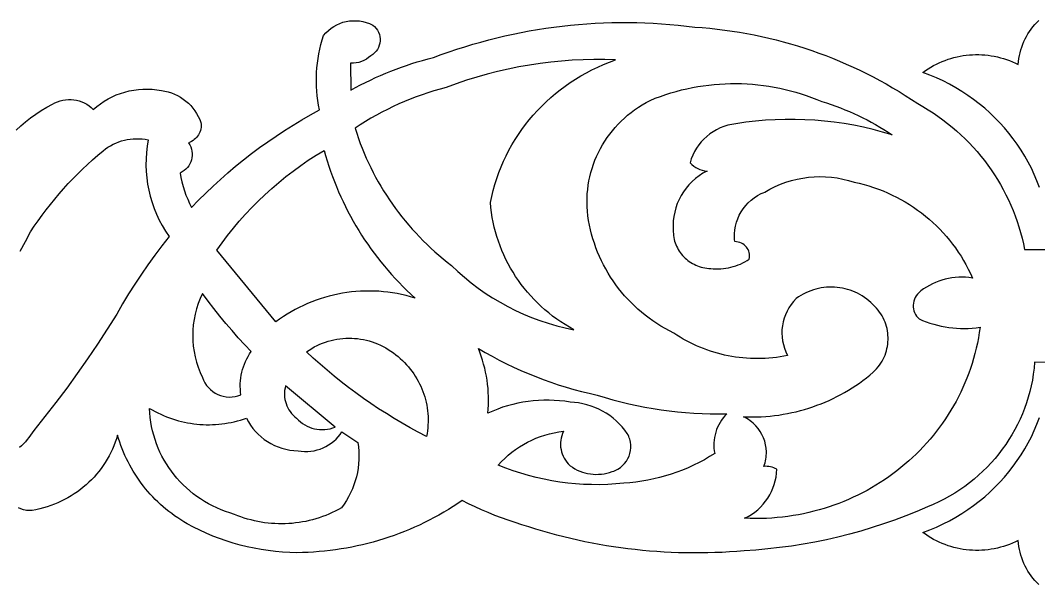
# Model space of a CAD drawing. Extents: x 3705 to 4265, y -775 to -720.
# Drawn here: x 3980.8 to 4072.8, y -772.2 to -721.2 of the extents above; entities that cross this region are included whole.
import ezdxf

# ---------------------------------------------------------------- set-up
doc = ezdxf.new("R2010")
doc.units = 0
doc.layers.add('CADRE', color=1, linetype='CONTINUOUS')

msp = doc.modelspace()

# ---------------------------------------------------------------- linework, layer by layer
at = {"layer": 'CADRE'}
for points in [[(3980.393, -731.143), (3980.806, -730.749), (3981.238, -730.374), (3981.688, -730.018), (3982.156, -729.682), (3982.64, -729.367), (3983.142, -729.073), (3983.658, -728.801), (3983.885, -728.675), (3984.119, -728.572), (3984.359, -728.49), (3984.603, -728.429), (3984.85, -728.389), (3985.098, -728.37), (3985.346, -728.371), (3985.593, -728.393), (3985.837, -728.435), (3986.077, -728.498), (3986.311, -728.58), (3986.538, -728.682), (3986.757, -728.803), (3986.965, -728.944), (3987.162, -729.104), (3987.347, -729.283), (3987.662, -729.01), (3987.991, -728.758), (3988.334, -728.527), (3988.689, -728.318), (3989.055, -728.129), (3989.43, -727.963), (3989.815, -727.818), (3990.208, -727.696), (3990.607, -727.597), (3991.012, -727.521), (3991.422, -727.467), (3991.835, -727.438), (3992.251, -727.432), (3992.668, -727.451), (3993.086, -727.494), (3993.503, -727.562), (3993.811, -727.615), (3994.111, -727.688), (3994.404, -727.781), (3994.687, -727.892), (3994.961, -728.022), (3995.223, -728.169), (3995.475, -728.333), (3995.713, -728.513), (3995.939, -728.708), (3996.15, -728.918), (3996.346, -729.142), (3996.527, -729.38), (3996.69, -729.63), (3996.836, -729.892), (3996.964, -730.165), (3997.072, -730.449), (3997.091, -730.597), (3997.095, -730.744), (3997.087, -730.889), (3997.065, -731.032), (3997.031, -731.171), (3996.985, -731.306), (3996.927, -731.437), (3996.858, -731.562), (3996.779, -731.681), (3996.689, -731.793), (3996.589, -731.898), (3996.48, -731.995), (3996.361, -732.082), (3996.235, -732.16), (3996.1, -732.228), (3995.957, -732.284), (3996.07, -732.464), (3996.159, -732.651), (3996.225, -732.842), (3996.269, -733.037), (3996.29, -733.233), (3996.29, -733.429), (3996.269, -733.623), (3996.227, -733.814), (3996.165, -733.999), (3996.084, -734.178), (3995.982, -734.348), (3995.862, -734.508), (3995.724, -734.655), (3995.568, -734.789), (3995.394, -734.908), (3995.204, -735.009), (3995.274, -735.415), (3995.361, -735.817), (3995.466, -736.215), (3995.587, -736.609), (3995.725, -736.997), (3995.88, -737.379), (3996.051, -737.755), (3996.239, -738.124), (3996.869, -737.469), (3997.512, -736.826), (3998.168, -736.197), (3998.838, -735.582), (3999.519, -734.98), (4000.213, -734.392), (4000.92, -733.818), (4001.638, -733.258), (4002.368, -732.713), (4003.11, -732.182), (4003.862, -731.666), (4004.626, -731.164), (4005.401, -730.678), (4006.186, -730.207), (4006.981, -729.752), (4007.787, -729.312), (4007.706, -728.891), (4007.64, -728.469), (4007.588, -728.046), (4007.549, -727.622), (4007.524, -727.197), (4007.514, -726.772), (4007.517, -726.347), (4007.534, -725.923), (4007.564, -725.499), (4007.609, -725.077), (4007.667, -724.656), (4007.739, -724.236), (4007.825, -723.818), (4007.924, -723.403), (4008.037, -722.991), (4008.164, -722.581), (4008.369, -722.345), (4008.593, -722.13), (4008.832, -721.938), (4009.085, -721.769), (4009.351, -721.623), (4009.628, -721.5), (4009.913, -721.401), (4010.206, -721.327), (4010.505, -721.277), (4010.807, -721.252), (4011.111, -721.252), (4011.416, -721.278), (4011.719, -721.33), (4012.019, -721.408), (4012.314, -721.514), (4012.603, -721.646), (4012.771, -721.791), (4012.915, -721.951), (4013.034, -722.123), (4013.129, -722.304), (4013.2, -722.493), (4013.247, -722.688), (4013.27, -722.885), (4013.269, -723.084), (4013.245, -723.281), (4013.197, -723.474), (4013.125, -723.661), (4013.031, -723.841), (4012.913, -724.009), (4012.773, -724.165), (4012.61, -724.307), (4012.424, -724.431), (4012.233, -724.592), (4012.028, -724.732), (4011.81, -724.849), (4011.581, -724.943), (4011.343, -725.014), (4011.098, -725.061), (4010.848, -725.082), (4010.595, -725.078), (4010.617, -727.539), (4011.056, -727.295), (4011.5, -727.059), (4011.948, -726.83), (4012.4, -726.61), (4012.855, -726.397), (4013.314, -726.192), (4013.777, -725.994), (4014.244, -725.805), (4014.713, -725.624), (4015.186, -725.451), (4015.662, -725.286), (4016.141, -725.129), (4016.623, -724.98), (4017.108, -724.839), (4017.596, -724.707), (4018.086, -724.583), (4018.791, -724.321), (4019.5, -724.07), (4020.212, -723.831), (4020.927, -723.603), (4021.646, -723.386), (4022.367, -723.18), (4023.091, -722.986), (4023.818, -722.802), (4024.547, -722.63), (4025.279, -722.47), (4026.013, -722.321), (4026.75, -722.183), (4027.488, -722.056), (4028.228, -721.941), (4028.97, -721.837), (4029.713, -721.744), (4030.458, -721.663), (4031.204, -721.594), (4031.951, -721.535), (4032.699, -721.489), (4033.448, -721.453), (4034.198, -721.43), (4034.948, -721.417), (4035.699, -721.417), (4036.45, -721.427), (4037.202, -721.45), (4037.953, -721.484), (4038.704, -721.529), (4039.455, -721.587), (4040.205, -721.655), (4040.955, -721.736), (4041.704, -721.828), (4042.382, -721.878), (4043.059, -721.94), (4043.733, -722.013), (4044.406, -722.096), (4045.076, -722.191), (4045.744, -722.297), (4046.41, -722.414), (4047.073, -722.541), (4047.733, -722.68), (4048.39, -722.829), (4049.045, -722.989), (4049.696, -723.16), (4050.344, -723.341), (4050.989, -723.533), (4051.63, -723.735), (4052.267, -723.948), (4052.901, -724.172), (4053.53, -724.405), (4054.156, -724.65), (4054.777, -724.904), (4055.394, -725.169), (4056.006, -725.444), (4056.614, -725.729), (4057.216, -726.024), (4057.814, -726.329), (4058.407, -726.645), (4058.995, -726.97), (4059.577, -727.305), (4060.154, -727.65), (4060.725, -728.005), (4061.29, -728.37), (4061.849, -728.744), (4062.32, -729.013), (4062.782, -729.292), (4063.234, -729.584), (4063.677, -729.886), (4064.11, -730.2), (4064.533, -730.524), (4064.946, -730.858), (4065.349, -731.203), (4065.742, -731.558), (4066.123, -731.922), (4066.495, -732.296), (4066.855, -732.679), (4067.204, -733.072), (4067.542, -733.473), (4067.869, -733.882), (4068.184, -734.3), (4068.487, -734.726), (4068.778, -735.16), (4069.057, -735.601), (4069.324, -736.05), (4069.578, -736.506), (4069.82, -736.969), (4070.048, -737.438), (4070.264, -737.914), (4070.467, -738.396), (4070.656, -738.884), (4070.832, -739.378), (4070.994, -739.877), (4071.142, -740.381), (4071.276, -740.891), (4071.397, -741.405), (4071.502, -741.924), (4073.789, -741.924)], [(4072.844, -736.301), (4072.621, -735.715), (4072.377, -735.138), (4072.111, -734.572), (4071.824, -734.016), (4071.517, -733.471), (4071.189, -732.938), (4070.842, -732.417), (4070.476, -731.909), (4070.091, -731.414), (4069.687, -730.933), (4069.266, -730.466), (4068.826, -730.014), (4068.369, -729.578), (4067.896, -729.157), (4067.405, -728.752), (4066.899, -728.365), (4066.377, -727.995), (4065.839, -727.643), (4065.287, -727.309), (4064.72, -726.994), (4064.138, -726.699), (4063.543, -726.424), (4062.935, -726.17), (4062.313, -725.936), (4062.548, -725.766), (4062.787, -725.605), (4063.031, -725.454), (4063.28, -725.312), (4063.533, -725.179), (4063.79, -725.056), (4064.05, -724.942), (4064.314, -724.837), (4064.581, -724.742), (4064.851, -724.656), (4065.123, -724.58), (4065.397, -724.513), (4065.673, -724.456), (4065.952, -724.409), (4066.231, -724.371), (4066.512, -724.342), (4066.793, -724.324), (4067.075, -724.315), (4067.357, -724.315), (4067.64, -724.326), (4067.922, -724.346), (4068.204, -724.376), (4068.484, -724.415), (4068.764, -724.465), (4069.043, -724.524), (4069.319, -724.593), (4069.594, -724.672), (4069.867, -724.761), (4070.137, -724.86), (4070.405, -724.969), (4070.669, -725.087), (4070.93, -725.216), (4070.952, -724.943), (4070.985, -724.673), (4071.031, -724.407), (4071.089, -724.145), (4071.158, -723.888), (4071.238, -723.634), (4071.33, -723.386), (4071.432, -723.143), (4071.545, -722.905), (4071.667, -722.672), (4071.8, -722.446), (4071.943, -722.226), (4072.095, -722.012), (4072.256, -721.805), (4072.426, -721.604), (4072.604, -721.412), (4072.791, -721.226)], [(3980.751, -742.049), (3981.223, -741.194), (3981.684, -740.332), (3982.023, -739.819), (3982.373, -739.312), (3982.731, -738.813), (3983.1, -738.32), (3983.478, -737.835), (3983.866, -737.357), (3984.263, -736.886), (3984.669, -736.423), (3985.084, -735.967), (3985.509, -735.519), (3985.942, -735.08), (3986.384, -734.648), (3986.835, -734.224), (3987.294, -733.808), (3987.762, -733.401), (3988.238, -733.003), (3988.453, -732.835), (3988.677, -732.68), (3988.909, -732.539), (3989.148, -732.412), (3989.393, -732.299), (3989.644, -732.2), (3989.9, -732.115), (3990.16, -732.044), (3990.424, -731.988), (3990.692, -731.946), (3990.961, -731.92), (3991.233, -731.908), (3991.505, -731.911), (3991.778, -731.93), (3992.051, -731.965), (3992.323, -732.015), (3992.227, -732.585), (3992.16, -733.156), (3992.122, -733.728), (3992.113, -734.299), (3992.133, -734.869), (3992.182, -735.436), (3992.259, -736), (3992.365, -736.559), (3992.498, -737.112), (3992.659, -737.659), (3992.847, -738.198), (3993.063, -738.728), (3993.306, -739.249), (3993.576, -739.759), (3993.872, -740.258), (3994.195, -740.744), (3993.544, -741.579), (3992.91, -742.425), (3992.293, -743.283), (3991.693, -744.153), (3991.11, -745.033), (3990.545, -745.924), (3989.997, -746.825), (3989.467, -747.736), (3988.611, -749.104), (3987.731, -750.458), (3986.828, -751.796), (3985.902, -753.12), (3984.952, -754.428), (3983.98, -755.72), (3982.985, -756.997), (3981.967, -758.257), (3981.83, -758.47), (3981.686, -758.677), (3981.536, -758.879), (3981.38, -759.075), (3981.217, -759.265), (3981.049, -759.45), (3980.875, -759.629), (3980.696, -759.802)], [(4073.803, -752.121), (4072.406, -752.097), (4072.358, -752.636), (4072.291, -753.17), (4072.205, -753.699), (4072.1, -754.223), (4071.977, -754.741), (4071.835, -755.253), (4071.676, -755.758), (4071.499, -756.256), (4071.305, -756.748), (4071.094, -757.231), (4070.866, -757.706), (4070.622, -758.173), (4070.362, -758.631), (4070.086, -759.08), (4069.795, -759.519), (4069.488, -759.948), (4069.166, -760.367), (4068.83, -760.775), (4068.479, -761.172), (4068.114, -761.558), (4067.735, -761.931), (4067.343, -762.292), (4066.937, -762.641), (4066.519, -762.976), (4066.087, -763.298), (4065.644, -763.606), (4065.188, -763.899), (4064.721, -764.179), (4064.241, -764.443), (4063.751, -764.691), (4063.25, -764.924), (4062.738, -765.141), (4061.753, -765.562), (4060.76, -765.961), (4059.758, -766.337), (4058.748, -766.69), (4057.731, -767.021), (4056.706, -767.328), (4055.675, -767.613), (4054.637, -767.874), (4053.593, -768.112), (4052.544, -768.327), (4051.489, -768.518), (4050.43, -768.685), (4049.366, -768.829), (4048.299, -768.95), (4047.228, -769.046), (4046.154, -769.118), (4045.497, -769.172), (4044.839, -769.218), (4044.182, -769.254), (4043.524, -769.282), (4042.866, -769.301), (4042.208, -769.311), (4041.551, -769.313), (4040.894, -769.305), (4040.237, -769.289), (4039.581, -769.265), (4038.925, -769.232), (4038.27, -769.19), (4037.616, -769.139), (4036.963, -769.08), (4036.31, -769.012), (4035.659, -768.936), (4035.009, -768.851), (4034.36, -768.757), (4033.712, -768.655), (4033.066, -768.544), (4032.422, -768.424), (4031.779, -768.296), (4031.137, -768.16), (4030.498, -768.015), (4029.86, -767.861), (4029.224, -767.699), (4028.59, -767.529), (4027.959, -767.35), (4027.33, -767.162), (4026.703, -766.966), (4026.078, -766.762), (4025.456, -766.549), (4024.84, -766.351), (4024.229, -766.139), (4023.623, -765.913), (4023.024, -765.672), (4022.43, -765.418), (4021.843, -765.15), (4021.263, -764.868), (4020.69, -764.573), (4020.278, -764.851), (4019.862, -765.122), (4019.441, -765.384), (4019.015, -765.639), (4018.585, -765.885), (4018.151, -766.123), (4017.712, -766.352), (4017.27, -766.573), (4016.823, -766.786), (4016.372, -766.991), (4015.918, -767.187), (4015.46, -767.375), (4014.999, -767.554), (4014.535, -767.724), (4014.067, -767.886), (4013.596, -768.04), (4013.122, -768.185), (4012.646, -768.321), (4012.167, -768.448), (4011.685, -768.566), (4011.201, -768.676), (4010.715, -768.777), (4010.226, -768.868), (4009.735, -768.951), (4009.243, -769.025), (4008.749, -769.09), (4008.253, -769.146), (4007.756, -769.192), (4007.257, -769.23), (4006.757, -769.258), (4006.256, -769.277), (4005.754, -769.287), (4005.101, -769.271), (4004.449, -769.235), (4003.801, -769.179), (4003.155, -769.102), (4002.513, -769.006), (4001.875, -768.89), (4001.241, -768.754), (4000.613, -768.599), (3999.989, -768.424), (3999.372, -768.23), (3998.761, -768.017), (3998.157, -767.785), (3997.561, -767.535), (3996.972, -767.265), (3996.392, -766.977), (3995.821, -766.67), (3995.534, -766.501), (3995.252, -766.325), (3994.975, -766.143), (3994.703, -765.955), (3994.436, -765.761), (3994.175, -765.561), (3993.919, -765.356), (3993.669, -765.144), (3993.425, -764.928), (3993.186, -764.705), (3992.953, -764.478), (3992.725, -764.245), (3992.504, -764.007), (3992.289, -763.765), (3992.08, -763.517), (3991.877, -763.265), (3991.68, -763.008), (3991.49, -762.746), (3991.306, -762.48), (3991.129, -762.21), (3990.959, -761.936), (3990.795, -761.657), (3990.638, -761.375), (3990.488, -761.089), (3990.345, -760.799), (3990.209, -760.505), (3990.081, -760.208), (3989.959, -759.907), (3989.845, -759.604), (3989.739, -759.296), (3989.64, -758.986), (3989.548, -758.673), (3989.448, -759), (3989.336, -759.322), (3989.213, -759.639), (3989.079, -759.949), (3988.935, -760.254), (3988.779, -760.552), (3988.614, -760.845), (3988.438, -761.13), (3988.253, -761.409), (3988.058, -761.681), (3987.854, -761.946), (3987.641, -762.203), (3987.419, -762.453), (3987.188, -762.695), (3986.949, -762.929), (3986.701, -763.155), (3986.446, -763.372), (3986.183, -763.581), (3985.913, -763.781), (3985.635, -763.972), (3985.35, -764.154), (3985.059, -764.326), (3984.761, -764.488), (3984.457, -764.641), (3984.147, -764.784), (3983.831, -764.916), (3983.509, -765.038), (3983.182, -765.149), (3982.85, -765.249), (3982.513, -765.338), (3982.172, -765.416), (3981.826, -765.483), (3981.695, -765.491), (3981.565, -765.491), (3981.436, -765.484), (3981.309, -765.469), (3981.182, -765.447), (3981.058, -765.417), (3980.817, -765.337), (3980.588, -765.228)], [(4072.791, -772.168), (4072.604, -771.983), (4072.426, -771.79), (4072.256, -771.59), (4072.095, -771.383), (4071.943, -771.169), (4071.8, -770.949), (4071.667, -770.722), (4071.545, -770.49), (4071.432, -770.252), (4071.33, -770.008), (4071.238, -769.76), (4071.158, -769.507), (4071.089, -769.249), (4071.031, -768.987), (4070.985, -768.721), (4070.952, -768.452), (4070.93, -768.179), (4070.669, -768.307), (4070.405, -768.426), (4070.137, -768.535), (4069.867, -768.633), (4069.594, -768.722), (4069.319, -768.801), (4069.043, -768.87), (4068.764, -768.93), (4068.484, -768.979), (4068.204, -769.019), (4067.922, -769.049), (4067.64, -769.069), (4067.357, -769.079), (4067.075, -769.08), (4066.793, -769.071), (4066.512, -769.052), (4066.231, -769.024), (4065.952, -768.986), (4065.673, -768.938), (4065.397, -768.881), (4065.123, -768.814), (4064.851, -768.738), (4064.581, -768.653), (4064.314, -768.558), (4064.05, -768.453), (4063.79, -768.339), (4063.533, -768.215), (4063.28, -768.083), (4063.031, -767.941), (4062.787, -767.789), (4062.548, -767.628), (4062.313, -767.458), (4062.935, -767.225), (4063.543, -766.97), (4064.138, -766.695), (4064.72, -766.4), (4065.287, -766.085), (4065.839, -765.752), (4066.377, -765.4), (4066.899, -765.03), (4067.405, -764.642), (4067.896, -764.238), (4068.369, -763.817), (4068.826, -763.38), (4069.266, -762.928), (4069.687, -762.461), (4070.091, -761.98), (4070.476, -761.485), (4070.842, -760.977), (4071.189, -760.456), (4071.517, -759.923), (4071.824, -759.379), (4072.111, -758.823), (4072.377, -758.256), (4072.621, -757.679), (4072.844, -757.093)]]:
    msp.add_lwpolyline(points, dxfattribs=at)
for points in [[(4030.783, -749.16), (4030.38, -748.933), (4029.985, -748.696), (4029.6, -748.447), (4029.224, -748.187), (4028.858, -747.917), (4028.502, -747.637), (4028.156, -747.347), (4027.819, -747.048), (4027.493, -746.739), (4027.178, -746.421), (4026.873, -746.094), (4026.579, -745.759), (4026.296, -745.415), (4026.024, -745.064), (4025.764, -744.705), (4025.515, -744.338), (4025.277, -743.964), (4025.052, -743.583), (4024.839, -743.196), (4024.638, -742.802), (4024.449, -742.402), (4024.273, -741.996), (4024.109, -741.584), (4023.959, -741.168), (4023.822, -740.746), (4023.698, -740.319), (4023.587, -739.888), (4023.49, -739.453), (4023.407, -739.014), (4023.338, -738.571), (4023.283, -738.124), (4023.242, -737.674), (4023.357, -737.121), (4023.489, -736.574), (4023.64, -736.034), (4023.808, -735.501), (4023.994, -734.975), (4024.198, -734.457), (4024.418, -733.946), (4024.654, -733.445), (4024.907, -732.952), (4025.176, -732.468), (4025.461, -731.993), (4025.761, -731.528), (4026.076, -731.074), (4026.406, -730.629), (4026.75, -730.196), (4027.109, -729.773), (4027.481, -729.362), (4027.867, -728.963), (4028.267, -728.576), (4028.679, -728.201), (4029.105, -727.839), (4029.542, -727.491), (4029.992, -727.155), (4030.454, -726.834), (4030.927, -726.526), (4031.412, -726.233), (4031.907, -725.955), (4032.413, -725.692), (4032.929, -725.445), (4033.456, -725.213), (4033.992, -724.998), (4034.538, -724.799), (4033.558, -724.77), (4032.58, -724.766), (4031.602, -724.787), (4030.627, -724.833), (4029.653, -724.903), (4028.682, -724.998), (4027.715, -725.117), (4026.751, -725.26), (4025.791, -725.428), (4024.836, -725.62), (4023.886, -725.836), (4022.942, -726.076), (4022.004, -726.34), (4021.073, -726.628), (4020.148, -726.94), (4019.232, -727.276), (4018.682, -727.423), (4018.136, -727.583), (4017.594, -727.753), (4017.057, -727.935), (4016.524, -728.128), (4015.995, -728.332), (4015.472, -728.547), (4014.953, -728.773), (4014.44, -729.01), (4013.932, -729.258), (4013.429, -729.516), (4012.933, -729.785), (4012.442, -730.064), (4011.957, -730.354), (4011.479, -730.654), (4011.007, -730.965), (4011.154, -731.422), (4011.309, -731.876), (4011.473, -732.327), (4011.646, -732.774), (4011.828, -733.217), (4012.018, -733.656), (4012.217, -734.091), (4012.424, -734.522), (4012.639, -734.949), (4012.863, -735.372), (4013.095, -735.79), (4013.335, -736.203), (4013.583, -736.612), (4013.839, -737.016), (4014.103, -737.415), (4014.375, -737.809), (4014.654, -738.198), (4014.941, -738.582), (4015.236, -738.961), (4015.538, -739.334), (4015.848, -739.702), (4016.165, -740.064), (4016.489, -740.42), (4016.821, -740.77), (4017.159, -741.115), (4017.505, -741.453), (4017.857, -741.785), (4018.217, -742.111), (4018.583, -742.431), (4018.956, -742.744), (4019.336, -743.05), (4019.722, -743.35), (4020.295, -743.894), (4020.888, -744.416), (4021.499, -744.915), (4022.127, -745.391), (4022.773, -745.843), (4023.434, -746.272), (4024.111, -746.676), (4024.803, -747.056), (4025.509, -747.41), (4026.228, -747.739), (4026.96, -748.043), (4027.704, -748.32), (4028.459, -748.571), (4029.224, -748.795), (4029.999, -748.991)], [(4067.474, -748.939), (4067.405, -749.417), (4067.325, -749.892), (4067.234, -750.362), (4067.132, -750.827), (4067.018, -751.288), (4066.894, -751.745), (4066.758, -752.197), (4066.613, -752.644), (4066.457, -753.085), (4066.29, -753.522), (4066.114, -753.954), (4065.927, -754.38), (4065.731, -754.801), (4065.525, -755.217), (4065.309, -755.626), (4065.084, -756.03), (4064.85, -756.428), (4064.607, -756.819), (4064.354, -757.205), (4064.093, -757.584), (4063.824, -757.957), (4063.546, -758.323), (4063.259, -758.683), (4062.965, -759.036), (4062.662, -759.382), (4062.352, -759.72), (4062.033, -760.052), (4061.708, -760.377), (4061.374, -760.694), (4061.034, -761.003), (4060.686, -761.305), (4060.332, -761.599), (4059.97, -761.885), (4059.602, -762.163), (4059.227, -762.433), (4058.846, -762.695), (4058.459, -762.948), (4058.066, -763.193), (4057.667, -763.43), (4057.262, -763.657), (4056.851, -763.876), (4056.435, -764.086), (4056.013, -764.286), (4055.587, -764.478), (4055.155, -764.66), (4054.718, -764.832), (4054.277, -764.995), (4053.831, -765.148), (4053.381, -765.292), (4052.926, -765.425), (4052.467, -765.549), (4052.005, -765.662), (4051.538, -765.765), (4051.068, -765.857), (4050.594, -765.939), (4050.117, -766.01), (4049.637, -766.071), (4049.153, -766.12), (4048.667, -766.158), (4048.178, -766.186), (4047.686, -766.202), (4047.192, -766.206), (4046.695, -766.199), (4046.197, -766.18), (4046.517, -766.015), (4046.823, -765.829), (4047.112, -765.626), (4047.385, -765.404), (4047.64, -765.167), (4047.877, -764.913), (4048.095, -764.646), (4048.294, -764.365), (4048.473, -764.071), (4048.631, -763.767), (4048.767, -763.452), (4048.881, -763.127), (4048.973, -762.795), (4049.041, -762.455), (4049.085, -762.109), (4049.104, -761.757), (4048.972, -761.685), (4048.835, -761.623), (4048.693, -761.573), (4048.548, -761.534), (4048.4, -761.506), (4048.25, -761.49), (4048.099, -761.486), (4047.947, -761.494), (4048.004, -761.331), (4048.052, -761.168), (4048.093, -761.004), (4048.125, -760.839), (4048.149, -760.674), (4048.165, -760.509), (4048.173, -760.345), (4048.174, -760.181), (4048.152, -759.855), (4048.1, -759.534), (4048.019, -759.22), (4047.91, -758.915), (4047.773, -758.62), (4047.609, -758.338), (4047.42, -758.07), (4047.205, -757.819), (4047.088, -757.7), (4046.965, -757.586), (4046.837, -757.476), (4046.702, -757.372), (4046.562, -757.274), (4046.416, -757.181), (4046.265, -757.095), (4046.108, -757.014), (4046.511, -757.027), (4046.913, -757.031), (4047.313, -757.025), (4047.713, -757.009), (4048.112, -756.984), (4048.509, -756.951), (4048.905, -756.907), (4049.299, -756.855), (4049.691, -756.793), (4050.081, -756.723), (4050.469, -756.643), (4050.855, -756.555), (4051.238, -756.458), (4051.618, -756.352), (4051.996, -756.237), (4052.37, -756.113), (4052.741, -755.981), (4053.109, -755.84), (4053.474, -755.69), (4053.835, -755.532), (4054.192, -755.366), (4054.545, -755.191), (4054.894, -755.008), (4055.238, -754.817), (4055.578, -754.617), (4055.914, -754.41), (4056.244, -754.194), (4056.57, -753.97), (4056.89, -753.738), (4057.206, -753.499), (4057.515, -753.251), (4057.819, -752.996), (4057.977, -752.843), (4058.126, -752.684), (4058.264, -752.52), (4058.393, -752.351), (4058.512, -752.177), (4058.621, -751.998), (4058.72, -751.816), (4058.809, -751.63), (4058.889, -751.441), (4058.958, -751.249), (4059.018, -751.054), (4059.068, -750.858), (4059.108, -750.66), (4059.138, -750.46), (4059.158, -750.259), (4059.168, -750.058), (4059.168, -749.856), (4059.159, -749.655), (4059.139, -749.454), (4059.109, -749.254), (4059.07, -749.055), (4059.02, -748.858), (4058.961, -748.663), (4058.891, -748.47), (4058.812, -748.28), (4058.722, -748.093), (4058.622, -747.91), (4058.513, -747.73), (4058.393, -747.555), (4058.263, -747.384), (4058.123, -747.219), (4057.973, -747.058), (4057.801, -746.874), (4057.621, -746.7), (4057.435, -746.536), (4057.241, -746.382), (4057.042, -746.238), (4056.837, -746.104), (4056.627, -745.981), (4056.413, -745.868), (4056.193, -745.765), (4055.97, -745.673), (4055.743, -745.59), (4055.513, -745.519), (4055.28, -745.458), (4055.045, -745.407), (4054.808, -745.367), (4054.569, -745.337), (4054.329, -745.319), (4054.088, -745.31), (4053.847, -745.313), (4053.606, -745.326), (4053.366, -745.351), (4053.126, -745.386), (4052.888, -745.431), (4052.652, -745.488), (4052.417, -745.556), (4052.186, -745.635), (4051.957, -745.725), (4051.731, -745.826), (4051.509, -745.938), (4051.292, -746.061), (4051.079, -746.196), (4050.871, -746.342), (4050.624, -746.607), (4050.403, -746.887), (4050.208, -747.18), (4050.038, -747.485), (4049.894, -747.8), (4049.776, -748.124), (4049.684, -748.455), (4049.619, -748.791), (4049.581, -749.131), (4049.57, -749.473), (4049.586, -749.816), (4049.63, -750.158), (4049.702, -750.497), (4049.802, -750.833), (4049.93, -751.163), (4050.086, -751.485), (4049.751, -751.55), (4049.415, -751.606), (4049.079, -751.654), (4048.742, -751.693), (4048.405, -751.724), (4048.068, -751.746), (4047.731, -751.759), (4047.394, -751.765), (4047.057, -751.762), (4046.721, -751.75), (4046.386, -751.731), (4046.052, -751.703), (4045.718, -751.667), (4045.386, -751.623), (4045.056, -751.57), (4044.726, -751.51), (4044.399, -751.441), (4044.073, -751.364), (4043.75, -751.28), (4043.428, -751.187), (4043.109, -751.086), (4042.793, -750.977), (4042.479, -750.861), (4042.168, -750.736), (4041.86, -750.604), (4041.555, -750.464), (4041.254, -750.316), (4040.956, -750.161), (4040.662, -749.997), (4040.371, -749.826), (4040.085, -749.648), (4039.802, -749.462), (4039.409, -749.262), (4039.023, -749.051), (4038.646, -748.83), (4038.276, -748.598), (4037.916, -748.356), (4037.564, -748.105), (4037.221, -747.843), (4036.887, -747.572), (4036.562, -747.292), (4036.247, -747.003), (4035.941, -746.705), (4035.646, -746.399), (4035.36, -746.084), (4035.084, -745.762), (4034.818, -745.431), (4034.563, -745.094), (4034.318, -744.749), (4034.085, -744.396), (4033.862, -744.037), (4033.651, -743.672), (4033.45, -743.3), (4033.262, -742.922), (4033.085, -742.538), (4032.92, -742.149), (4032.767, -741.754), (4032.626, -741.354), (4032.497, -740.949), (4032.382, -740.54), (4032.278, -740.126), (4032.188, -739.708), (4032.111, -739.286), (4032.047, -738.861), (4032.004, -738.461), (4031.977, -738.063), (4031.965, -737.667), (4031.97, -737.272), (4031.99, -736.879), (4032.025, -736.489), (4032.075, -736.101), (4032.14, -735.717), (4032.22, -735.337), (4032.315, -734.961), (4032.424, -734.589), (4032.546, -734.221), (4032.683, -733.859), (4032.834, -733.503), (4032.998, -733.152), (4033.175, -732.808), (4033.365, -732.47), (4033.569, -732.139), (4033.785, -731.815), (4034.013, -731.5), (4034.254, -731.192), (4034.507, -730.893), (4034.772, -730.602), (4035.048, -730.321), (4035.336, -730.05), (4035.636, -729.788), (4035.946, -729.537), (4036.268, -729.296), (4036.6, -729.066), (4036.942, -728.848), (4037.295, -728.642), (4037.658, -728.448), (4038.126, -728.261), (4038.597, -728.086), (4039.071, -727.923), (4039.548, -727.773), (4040.028, -727.635), (4040.511, -727.509), (4040.997, -727.396), (4041.484, -727.295), (4041.974, -727.206), (4042.465, -727.13), (4042.957, -727.065), (4043.451, -727.013), (4043.945, -726.974), (4044.44, -726.947), (4044.936, -726.931), (4045.432, -726.929), (4045.927, -726.938), (4046.423, -726.96), (4046.917, -726.994), (4047.411, -727.04), (4047.904, -727.099), (4048.396, -727.17), (4048.886, -727.253), (4049.374, -727.348), (4049.86, -727.456), (4050.343, -727.576), (4050.824, -727.708), (4051.303, -727.853), (4051.778, -728.009), (4052.25, -728.178), (4052.718, -728.36), (4053.182, -728.553), (4053.605, -728.685), (4054.025, -728.825), (4054.441, -728.973), (4054.855, -729.128), (4055.265, -729.29), (4055.672, -729.46), (4056.075, -729.637), (4056.475, -729.822), (4056.871, -730.014), (4057.263, -730.213), (4057.651, -730.419), (4058.036, -730.633), (4058.416, -730.854), (4058.792, -731.081), (4059.164, -731.316), (4059.531, -731.558), (4058.674, -731.306), (4057.811, -731.079), (4056.942, -730.878), (4056.069, -730.701), (4055.191, -730.55), (4054.31, -730.424), (4053.425, -730.323), (4052.539, -730.247), (4051.65, -730.197), (4050.76, -730.172), (4049.869, -730.172), (4048.978, -730.198), (4048.087, -730.249), (4047.197, -730.326), (4046.309, -730.428), (4045.423, -730.556), (4045.052, -730.613), (4044.69, -730.696), (4044.339, -730.805), (4044, -730.939), (4043.673, -731.095), (4043.361, -731.275), (4043.065, -731.476), (4042.785, -731.697), (4042.522, -731.938), (4042.279, -732.198), (4042.056, -732.475), (4041.854, -732.768), (4041.675, -733.077), (4041.519, -733.401), (4041.388, -733.738), (4041.284, -734.087), (4041.436, -734.242), (4041.602, -734.38), (4041.781, -734.501), (4041.97, -734.604), (4042.169, -734.688), (4042.376, -734.754), (4042.59, -734.8), (4042.809, -734.825), (4042.622, -734.925), (4042.441, -735.031), (4042.093, -735.261), (4041.766, -735.513), (4041.461, -735.784), (4041.177, -736.076), (4040.917, -736.384), (4040.681, -736.71), (4040.469, -737.05), (4040.283, -737.404), (4040.123, -737.77), (4039.99, -738.147), (4039.885, -738.533), (4039.809, -738.928), (4039.762, -739.33), (4039.749, -739.533), (4039.745, -739.737), (4039.748, -739.942), (4039.758, -740.148), (4039.757, -740.322), (4039.765, -740.493), (4039.782, -740.663), (4039.807, -740.83), (4039.841, -740.995), (4039.882, -741.156), (4039.932, -741.314), (4039.989, -741.47), (4040.054, -741.621), (4040.127, -741.769), (4040.206, -741.913), (4040.292, -742.052), (4040.385, -742.188), (4040.484, -742.318), (4040.59, -742.444), (4040.702, -742.565), (4040.819, -742.68), (4040.942, -742.79), (4041.071, -742.894), (4041.204, -742.992), (4041.343, -743.084), (4041.487, -743.17), (4041.634, -743.249), (4041.787, -743.321), (4041.943, -743.386), (4042.104, -743.444), (4042.268, -743.494), (4042.435, -743.537), (4042.606, -743.572), (4042.78, -743.598), (4042.956, -743.617), (4043.136, -743.626), (4043.366, -743.648), (4043.597, -743.659), (4043.827, -743.66), (4044.056, -743.651), (4044.284, -743.632), (4044.511, -743.602), (4044.736, -743.563), (4044.959, -743.515), (4045.179, -743.456), (4045.396, -743.388), (4045.611, -743.311), (4045.821, -743.224), (4046.028, -743.127), (4046.231, -743.022), (4046.429, -742.907), (4046.622, -742.783), (4046.647, -742.632), (4046.654, -742.483), (4046.644, -742.336), (4046.617, -742.194), (4046.574, -742.058), (4046.516, -741.927), (4046.445, -741.804), (4046.36, -741.689), (4046.263, -741.584), (4046.154, -741.489), (4046.035, -741.406), (4045.907, -741.336), (4045.77, -741.279), (4045.625, -741.237), (4045.473, -741.211), (4045.314, -741.202), (4045.295, -741.023), (4045.284, -740.844), (4045.285, -740.489), (4045.317, -740.139), (4045.377, -739.795), (4045.465, -739.459), (4045.581, -739.133), (4045.723, -738.818), (4045.891, -738.515), (4046.083, -738.226), (4046.299, -737.953), (4046.537, -737.696), (4046.797, -737.459), (4047.078, -737.241), (4047.38, -737.044), (4047.7, -736.871), (4047.867, -736.794), (4048.038, -736.722), (4048.496, -736.463), (4048.966, -736.229), (4049.447, -736.023), (4049.937, -735.843), (4050.434, -735.69), (4050.939, -735.565), (4051.449, -735.466), (4051.964, -735.395), (4052.482, -735.351), (4053.002, -735.335), (4053.523, -735.347), (4054.044, -735.387), (4054.563, -735.454), (4055.08, -735.55), (4055.592, -735.674), (4056.099, -735.826), (4056.548, -735.929), (4056.992, -736.044), (4057.43, -736.172), (4057.863, -736.312), (4058.29, -736.464), (4058.711, -736.628), (4059.126, -736.804), (4059.534, -736.992), (4059.936, -737.191), (4060.331, -737.401), (4060.719, -737.623), (4061.099, -737.855), (4061.471, -738.098), (4061.836, -738.351), (4062.193, -738.615), (4062.541, -738.889), (4062.881, -739.172), (4063.212, -739.466), (4063.534, -739.768), (4063.847, -740.081), (4064.15, -740.402), (4064.443, -740.732), (4064.726, -741.071), (4065, -741.419), (4065.262, -741.775), (4065.514, -742.139), (4065.756, -742.512), (4065.985, -742.892), (4066.204, -743.279), (4066.411, -743.674), (4066.606, -744.077), (4066.789, -744.486), (4066.478, -744.447), (4066.168, -744.424), (4065.857, -744.417), (4065.548, -744.424), (4065.24, -744.447), (4064.934, -744.485), (4064.631, -744.538), (4064.332, -744.605), (4064.036, -744.687), (4063.745, -744.784), (4063.459, -744.895), (4063.178, -745.02), (4062.904, -745.159), (4062.637, -745.311), (4062.377, -745.478), (4062.125, -745.658), (4061.966, -745.788), (4061.829, -745.93), (4061.713, -746.082), (4061.618, -746.242), (4061.544, -746.409), (4061.49, -746.58), (4061.456, -746.755), (4061.441, -746.931), (4061.444, -747.106), (4061.467, -747.279), (4061.507, -747.449), (4061.565, -747.613), (4061.64, -747.77), (4061.732, -747.917), (4061.841, -748.054), (4061.965, -748.179), (4062.29, -748.316), (4062.619, -748.442), (4062.952, -748.556), (4063.288, -748.658), (4063.628, -748.749), (4063.97, -748.827), (4064.315, -748.893), (4064.662, -748.947), (4065.011, -748.989), (4065.361, -749.019), (4065.713, -749.036), (4066.065, -749.042), (4066.417, -749.035), (4066.77, -749.015), (4067.122, -748.983)], [(4016.427, -746.294), (4016.022, -746.175), (4015.615, -746.068), (4015.207, -745.974), (4014.796, -745.892), (4014.385, -745.823), (4013.972, -745.765), (4013.559, -745.721), (4013.146, -745.688), (4012.732, -745.668), (4012.319, -745.659), (4011.906, -745.663), (4011.494, -745.679), (4011.083, -745.707), (4010.673, -745.747), (4010.265, -745.799), (4009.858, -745.863), (4009.454, -745.938), (4009.052, -746.025), (4008.653, -746.124), (4008.257, -746.235), (4007.864, -746.357), (4007.475, -746.491), (4007.09, -746.637), (4006.709, -746.793), (4006.332, -746.962), (4005.961, -747.141), (4005.594, -747.332), (4005.232, -747.535), (4004.876, -747.748), (4004.526, -747.973), (4004.182, -748.208), (4003.844, -748.455), (3998.506, -741.973), (3998.989, -741.297), (3999.49, -740.635), (4000.009, -739.986), (4000.545, -739.352), (4001.098, -738.732), (4001.667, -738.127), (4002.253, -737.538), (4002.854, -736.963), (4003.471, -736.405), (4004.104, -735.862), (4004.751, -735.336), (4005.413, -734.826), (4006.09, -734.334), (4006.78, -733.859), (4007.484, -733.401), (4008.202, -732.961), (4008.335, -733.438), (4008.478, -733.913), (4008.628, -734.385), (4008.788, -734.853), (4008.955, -735.318), (4009.131, -735.78), (4009.315, -736.239), (4009.507, -736.693), (4009.708, -737.145), (4009.916, -737.592), (4010.133, -738.036), (4010.358, -738.476), (4010.59, -738.911), (4010.83, -739.343), (4011.078, -739.771), (4011.334, -740.194), (4011.598, -740.612), (4011.869, -741.026), (4012.147, -741.436), (4012.433, -741.841), (4012.727, -742.241), (4013.028, -742.636), (4013.336, -743.026), (4013.651, -743.411), (4013.974, -743.791), (4014.303, -744.165), (4014.64, -744.534), (4014.984, -744.898), (4015.334, -745.255), (4015.692, -745.608), (4016.056, -745.954)], [(4001.622, -751.123), (4001.031, -750.505), (4000.452, -749.876), (3999.885, -749.235), (3999.329, -748.584), (3998.785, -747.923), (3998.252, -747.252), (3997.731, -746.572), (3997.22, -745.884), (3997.012, -746.337), (3996.833, -746.799), (3996.68, -747.267), (3996.556, -747.741), (3996.459, -748.22), (3996.39, -748.702), (3996.349, -749.186), (3996.335, -749.672), (3996.349, -750.157), (3996.39, -750.641), (3996.459, -751.123), (3996.556, -751.602), (3996.68, -752.076), (3996.833, -752.545), (3997.012, -753.006), (3997.22, -753.46), (3997.317, -753.717), (3997.44, -753.957), (3997.586, -754.179), (3997.754, -754.383), (3997.94, -754.567), (3998.144, -754.731), (3998.363, -754.873), (3998.595, -754.993), (3998.839, -755.089), (3999.091, -755.162), (3999.351, -755.21), (3999.617, -755.231), (3999.886, -755.226), (4000.156, -755.193), (4000.425, -755.132), (4000.692, -755.041), (4000.659, -754.783), (4000.638, -754.525), (4000.629, -754.268), (4000.634, -754.011), (4000.65, -753.755), (4000.679, -753.5), (4000.72, -753.247), (4000.773, -752.997), (4000.838, -752.749), (4000.915, -752.504), (4001.004, -752.263), (4001.105, -752.025), (4001.217, -751.792), (4001.341, -751.564), (4001.476, -751.341)], [(4017.459, -758.795), (4016.718, -758.407), (4015.985, -758.007), (4015.26, -757.595), (4014.542, -757.17), (4013.833, -756.733), (4013.132, -756.284), (4012.44, -755.823), (4011.756, -755.35), (4011.082, -754.865), (4010.416, -754.369), (4009.759, -753.861), (4009.112, -753.342), (4008.474, -752.811), (4007.846, -752.269), (4007.228, -751.717), (4006.62, -751.153), (4006.849, -750.995), (4007.084, -750.848), (4007.323, -750.711), (4007.567, -750.586), (4007.815, -750.471), (4008.066, -750.367), (4008.321, -750.274), (4008.578, -750.192), (4008.838, -750.12), (4009.1, -750.06), (4009.364, -750.009), (4009.63, -749.97), (4009.896, -749.941), (4010.163, -749.923), (4010.431, -749.916), (4010.698, -749.92), (4010.965, -749.934), (4011.232, -749.958), (4011.497, -749.994), (4011.761, -750.04), (4012.023, -750.096), (4012.283, -750.164), (4012.54, -750.241), (4012.794, -750.33), (4013.045, -750.429), (4013.293, -750.538), (4013.536, -750.658), (4013.775, -750.789), (4014.01, -750.93), (4014.239, -751.082), (4014.463, -751.244), (4014.681, -751.416), (4014.891, -751.585), (4015.093, -751.76), (4015.288, -751.941), (4015.476, -752.128), (4015.656, -752.32), (4015.829, -752.517), (4015.994, -752.719), (4016.152, -752.926), (4016.302, -753.138), (4016.445, -753.354), (4016.58, -753.574), (4016.706, -753.799), (4016.825, -754.027), (4016.936, -754.258), (4017.038, -754.493), (4017.133, -754.731), (4017.219, -754.972), (4017.296, -755.216), (4017.365, -755.462), (4017.426, -755.71), (4017.478, -755.961), (4017.521, -756.213), (4017.556, -756.467), (4017.582, -756.723), (4017.598, -756.98), (4017.606, -757.238), (4017.605, -757.496), (4017.594, -757.756), (4017.575, -758.015), (4017.546, -758.275), (4017.507, -758.535)], [(4043.502, -760.326), (4043.039, -760.615), (4042.566, -760.888), (4042.085, -761.145), (4041.597, -761.387), (4041.101, -761.613), (4040.598, -761.823), (4040.089, -762.017), (4039.573, -762.194), (4039.052, -762.356), (4038.525, -762.5), (4037.994, -762.628), (4037.458, -762.74), (4036.918, -762.834), (4036.374, -762.911), (4035.827, -762.971), (4035.278, -763.014), (4034.554, -763.081), (4033.829, -763.125), (4033.105, -763.146), (4032.381, -763.144), (4031.658, -763.12), (4030.937, -763.073), (4030.218, -763.003), (4029.503, -762.911), (4028.79, -762.797), (4028.082, -762.661), (4027.378, -762.502), (4026.68, -762.322), (4025.987, -762.119), (4025.3, -761.895), (4024.62, -761.649), (4023.948, -761.38), (4024.233, -761.067), (4024.533, -760.768), (4024.845, -760.485), (4025.17, -760.217), (4025.508, -759.964), (4025.857, -759.728), (4026.216, -759.508), (4026.586, -759.305), (4026.965, -759.119), (4027.353, -758.951), (4027.749, -758.8), (4028.153, -758.667), (4028.563, -758.553), (4028.98, -758.457), (4029.403, -758.381), (4029.831, -758.324), (4029.744, -758.523), (4029.674, -758.727), (4029.622, -758.933), (4029.587, -759.141), (4029.569, -759.35), (4029.567, -759.558), (4029.582, -759.766), (4029.614, -759.972), (4029.661, -760.174), (4029.724, -760.373), (4029.804, -760.567), (4029.898, -760.756), (4030.009, -760.938), (4030.134, -761.112), (4030.274, -761.277), (4030.43, -761.433), (4030.638, -761.577), (4030.854, -761.706), (4031.077, -761.821), (4031.306, -761.921), (4031.54, -762.007), (4031.778, -762.078), (4032.02, -762.135), (4032.265, -762.176), (4032.513, -762.203), (4032.762, -762.214), (4033.011, -762.211), (4033.26, -762.191), (4033.509, -762.157), (4033.756, -762.107), (4034.001, -762.041), (4034.243, -761.96), (4034.378, -761.912), (4034.508, -761.858), (4034.633, -761.797), (4034.754, -761.731), (4034.978, -761.58), (4035.181, -761.409), (4035.362, -761.219), (4035.519, -761.012), (4035.652, -760.791), (4035.759, -760.558), (4035.841, -760.316), (4035.895, -760.066), (4035.922, -759.811), (4035.919, -759.553), (4035.887, -759.294), (4035.86, -759.165), (4035.825, -759.036), (4035.782, -758.909), (4035.731, -758.782), (4035.672, -758.658), (4035.604, -758.535), (4035.379, -758.224), (4035.136, -757.93), (4034.877, -757.651), (4034.603, -757.388), (4034.314, -757.142), (4034.012, -756.914), (4033.697, -756.703), (4033.37, -756.511), (4033.032, -756.338), (4032.683, -756.183), (4032.326, -756.049), (4031.96, -755.934), (4031.587, -755.841), (4031.206, -755.768), (4030.821, -755.717), (4030.43, -755.689), (4029.957, -755.619), (4029.483, -755.568), (4029.008, -755.534), (4028.533, -755.518), (4028.058, -755.52), (4027.585, -755.539), (4027.112, -755.576), (4026.642, -755.63), (4026.175, -755.702), (4025.71, -755.791), (4025.249, -755.898), (4024.792, -756.021), (4024.339, -756.162), (4023.892, -756.32), (4023.451, -756.495), (4023.015, -756.687), (4023.043, -756.314), (4023.061, -755.94), (4023.067, -755.567), (4023.061, -755.195), (4023.045, -754.823), (4023.018, -754.452), (4022.98, -754.082), (4022.93, -753.713), (4022.87, -753.345), (4022.799, -752.98), (4022.717, -752.616), (4022.624, -752.255), (4022.52, -751.896), (4022.405, -751.54), (4022.28, -751.187), (4022.144, -750.837), (4022.767, -751.203), (4023.397, -751.556), (4024.035, -751.896), (4024.68, -752.223), (4025.332, -752.535), (4025.99, -752.835), (4026.655, -753.12), (4027.325, -753.392), (4028.002, -753.649), (4028.684, -753.893), (4029.371, -754.123), (4030.064, -754.338), (4030.761, -754.539), (4031.463, -754.726), (4032.17, -754.898), (4032.881, -755.056), (4033.591, -755.273), (4034.306, -755.476), (4035.024, -755.663), (4035.745, -755.836), (4036.47, -755.994), (4037.198, -756.137), (4037.929, -756.266), (4038.663, -756.379), (4039.398, -756.477), (4040.136, -756.56), (4040.876, -756.629), (4041.617, -756.682), (4042.359, -756.72), (4043.103, -756.743), (4043.847, -756.75), (4044.592, -756.743), (4044.421, -756.926), (4044.264, -757.117), (4044.119, -757.316), (4043.987, -757.522), (4043.869, -757.735), (4043.764, -757.954), (4043.673, -758.178), (4043.596, -758.406), (4043.533, -758.639), (4043.484, -758.875), (4043.45, -759.113), (4043.43, -759.354), (4043.426, -759.596), (4043.436, -759.84), (4043.461, -760.083)], [(4004.723, -754.229), (4004.674, -754.432), (4004.641, -754.635), (4004.623, -754.839), (4004.622, -755.042), (4004.636, -755.243), (4004.664, -755.443), (4004.708, -755.639), (4004.767, -755.831), (4004.839, -756.019), (4004.926, -756.202), (4005.026, -756.378), (4005.14, -756.547), (4005.267, -756.708), (4005.407, -756.861), (4005.56, -757.005), (4005.725, -757.138), (4005.891, -757.315), (4006.07, -757.476), (4006.259, -757.621), (4006.458, -757.749), (4006.666, -757.862), (4006.882, -757.957), (4007.104, -758.036), (4007.331, -758.098), (4007.563, -758.142), (4007.798, -758.168), (4008.035, -758.176), (4008.273, -758.166), (4008.511, -758.138), (4008.747, -758.091), (4008.981, -758.025), (4009.211, -757.939)], [(4011.246, -759.323), (4011.302, -759.714), (4011.338, -760.105), (4011.353, -760.496), (4011.348, -760.886), (4011.323, -761.274), (4011.278, -761.66), (4011.214, -762.043), (4011.13, -762.422), (4011.027, -762.796), (4010.904, -763.166), (4010.763, -763.529), (4010.603, -763.886), (4010.424, -764.236), (4010.227, -764.577), (4010.011, -764.91), (4009.778, -765.233), (4009.5, -765.388), (4009.219, -765.534), (4008.935, -765.671), (4008.647, -765.799), (4008.356, -765.919), (4008.063, -766.03), (4007.766, -766.133), (4007.468, -766.226), (4007.167, -766.311), (4006.864, -766.387), (4006.559, -766.455), (4006.252, -766.513), (4005.945, -766.563), (4005.635, -766.604), (4005.325, -766.636), (4005.015, -766.66), (4004.703, -766.674), (4004.391, -766.68), (4004.08, -766.677), (4003.768, -766.665), (4003.456, -766.644), (4003.145, -766.614), (4002.834, -766.575), (4002.525, -766.528), (4002.216, -766.471), (4001.909, -766.406), (4001.603, -766.331), (4001.299, -766.248), (4000.997, -766.155), (4000.697, -766.054), (4000.399, -765.943), (4000.104, -765.824), (3999.692, -765.7), (3999.288, -765.562), (3998.892, -765.409), (3998.506, -765.241), (3998.128, -765.06), (3997.759, -764.865), (3997.401, -764.657), (3997.052, -764.436), (3996.713, -764.202), (3996.385, -763.957), (3996.068, -763.699), (3995.761, -763.431), (3995.467, -763.151), (3995.184, -762.861), (3994.913, -762.56), (3994.654, -762.25), (3994.408, -761.931), (3994.175, -761.602), (3993.955, -761.264), (3993.748, -760.918), (3993.556, -760.564), (3993.377, -760.203), (3993.213, -759.834), (3993.064, -759.459), (3992.929, -759.077), (3992.81, -758.689), (3992.707, -758.295), (3992.619, -757.896), (3992.548, -757.492), (3992.493, -757.083), (3992.455, -756.67), (3992.435, -756.253), (3992.682, -756.398), (3992.933, -756.536), (3993.187, -756.667), (3993.444, -756.79), (3993.705, -756.905), (3993.967, -757.013), (3994.233, -757.114), (3994.501, -757.207), (3994.771, -757.293), (3995.043, -757.37), (3995.316, -757.441), (3995.592, -757.504), (3995.869, -757.559), (3996.148, -757.606), (3996.427, -757.646), (3996.708, -757.679), (3996.989, -757.703), (3997.271, -757.72), (3997.554, -757.729), (3997.837, -757.731), (3998.12, -757.724), (3998.403, -757.71), (3998.686, -757.688), (3998.968, -757.659), (3999.25, -757.621), (3999.531, -757.576), (3999.812, -757.523), (4000.091, -757.462), (4000.369, -757.393), (4000.645, -757.316), (4000.92, -757.231), (4001.193, -757.138), (4001.364, -757.461), (4001.555, -757.769), (4001.767, -758.061), (4001.998, -758.336), (4002.246, -758.594), (4002.512, -758.834), (4002.794, -759.055), (4003.09, -759.257), (4003.4, -759.439), (4003.722, -759.6), (4004.056, -759.739), (4004.4, -759.857), (4004.753, -759.951), (4005.114, -760.022), (4005.482, -760.068), (4005.856, -760.09), (4006.149, -760.13), (4006.442, -760.148), (4006.732, -760.145), (4007.02, -760.12), (4007.303, -760.075), (4007.581, -760.01), (4007.852, -759.925), (4008.116, -759.821), (4008.371, -759.699), (4008.617, -759.558), (4008.851, -759.4), (4009.074, -759.224), (4009.283, -759.032), (4009.478, -758.824), (4009.658, -758.6), (4009.821, -758.361)]]:
    msp.add_lwpolyline(points, close=True, dxfattribs=at)

doc.saveas('drawing.dxf')
